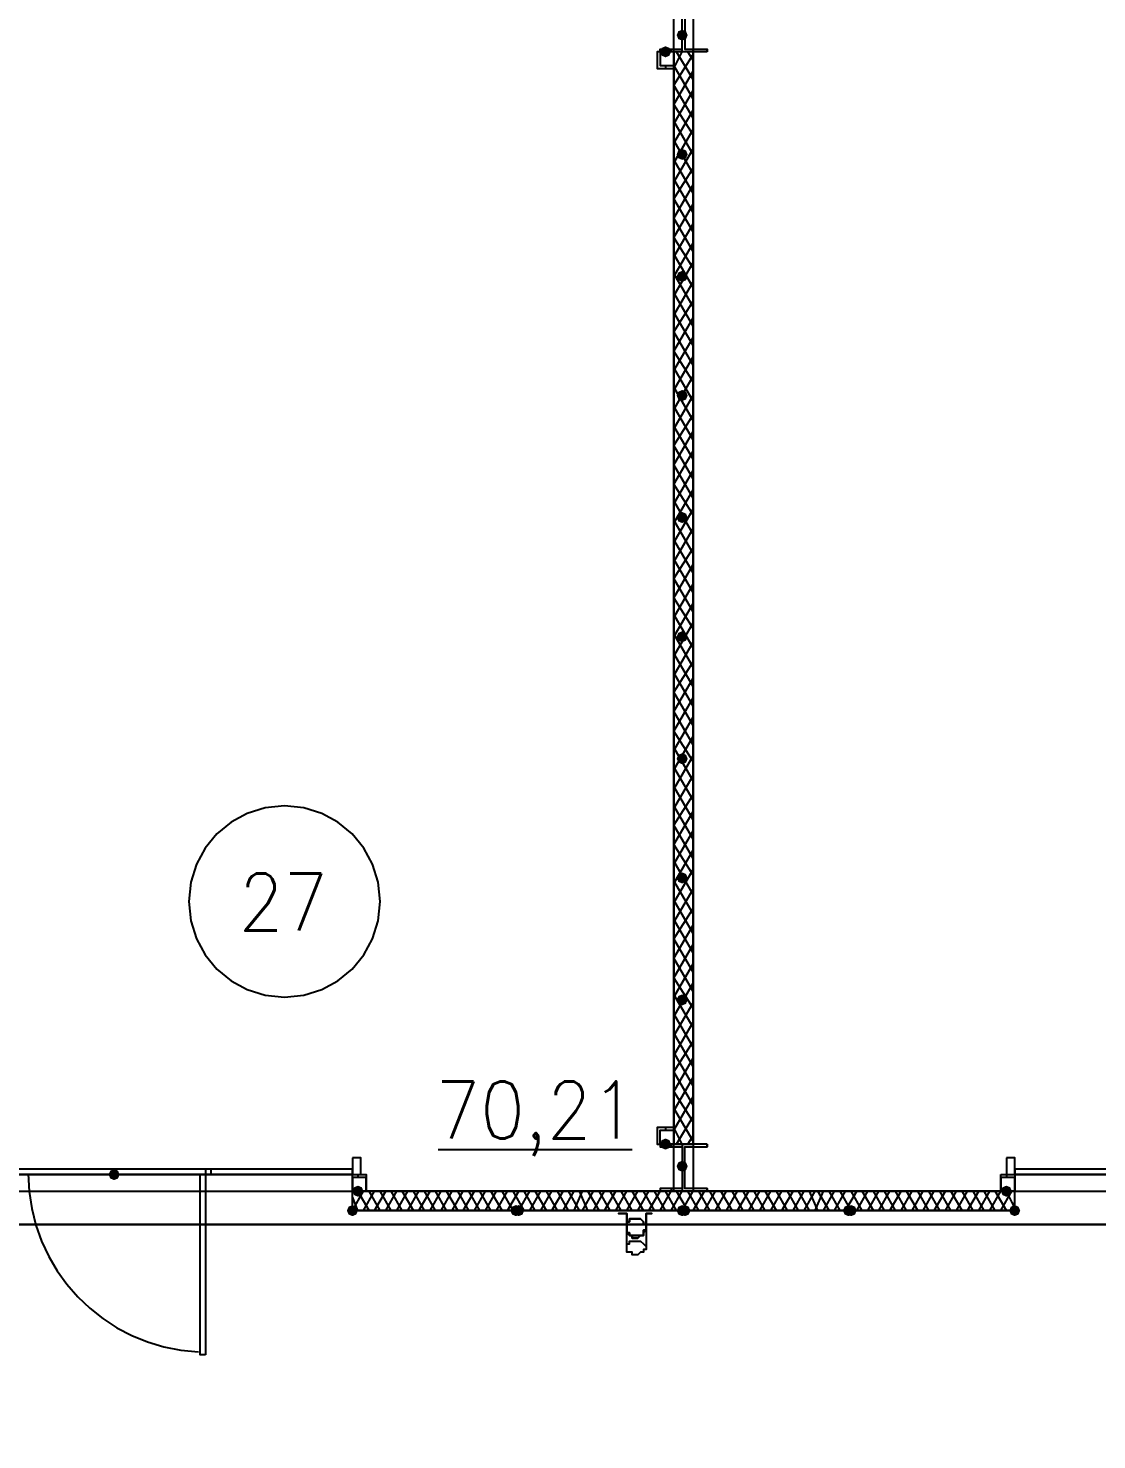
# Model space of a CAD drawing. Header units: millimetres. Extents: x 0 to 420, y 0 to 297.
# Drawn here: x 211.12 to 227.44, y 100.3 to 121.86 of the extents above; entities that cross this region are included whole.
import ezdxf

# ---------------------------------------------------------------- set-up
doc = ezdxf.new("R2010")
doc.units = ezdxf.units.MM
doc.layers.get('0').update_dxf_attribs({"linetype": 'CONTINUOUS'})
doc.styles.get("Standard").update_dxf_attribs({"font": 'STANDARD'})

msp = doc.modelspace()

# ---------------------------------------------------------------- hatches: boundary and pattern name
at = {"true_color": 0x000007}
for points in [[(221.191667, 121.750667), (221.166796, 121.690871), (221.107, 121.666), (221.047204, 121.690871), (221.022333, 121.750667), (221.047204, 121.810462), (221.107, 121.835333), (221.166796, 121.810463)], [(220.937667, 121.496667), (220.912796, 121.436871), (220.853, 121.412), (220.793204, 121.436871), (220.768333, 121.496667), (220.793204, 121.556462), (220.853, 121.581333), (220.912796, 121.556463)], [(221.191667, 119.930333), (221.166796, 119.870538), (221.107, 119.845667), (221.047204, 119.870538), (221.022333, 119.930333), (221.047204, 119.990129), (221.107, 120.015), (221.166796, 119.990129)], [(221.191667, 118.067667), (221.166796, 118.007871), (221.107, 117.983), (221.047204, 118.007871), (221.022333, 118.067667), (221.047204, 118.127462), (221.107, 118.152333), (221.166796, 118.127463)], [(221.191667, 116.247333), (221.166796, 116.187537), (221.107, 116.162667), (221.047204, 116.187537), (221.022333, 116.247333), (221.047204, 116.307129), (221.107, 116.332), (221.166796, 116.307129)], [(221.191667, 114.384667), (221.166796, 114.324871), (221.107, 114.3), (221.047204, 114.324871), (221.022333, 114.384667), (221.047204, 114.444462), (221.107, 114.469333), (221.166796, 114.444463)], [(221.191667, 112.564333), (221.166796, 112.504537), (221.107, 112.479667), (221.047204, 112.504537), (221.022333, 112.564333), (221.047204, 112.624129), (221.107, 112.649), (221.166796, 112.624129)], [(221.191667, 110.701667), (221.166796, 110.641871), (221.107, 110.617), (221.047204, 110.641871), (221.022333, 110.701667), (221.047204, 110.761462), (221.107, 110.786333), (221.166796, 110.761463)], [(221.191667, 108.881333), (221.166796, 108.821537), (221.107, 108.796667), (221.047204, 108.821537), (221.022333, 108.881333), (221.047204, 108.941129), (221.107, 108.966), (221.166796, 108.941129)], [(221.191667, 107.018667), (221.166796, 106.958871), (221.107, 106.934), (221.047204, 106.958871), (221.022333, 107.018667), (221.047204, 107.078462), (221.107, 107.103333), (221.166796, 107.078463)], [(220.937667, 104.817333), (220.912796, 104.757537), (220.853, 104.732667), (220.793204, 104.757537), (220.768333, 104.817333), (220.793204, 104.877129), (220.853, 104.902), (220.912796, 104.877129)], [(221.191667, 104.478667), (221.166796, 104.418871), (221.107, 104.394), (221.047204, 104.418871), (221.022333, 104.478667), (221.047204, 104.538462), (221.107, 104.563333), (221.166796, 104.538463)], [(212.513333, 104.351667), (212.488463, 104.291871), (212.428667, 104.267), (212.368871, 104.291871), (212.344, 104.351667), (212.368871, 104.411462), (212.428667, 104.436333), (212.488462, 104.411463)], [(212.513333, 104.351667), (212.488463, 104.291871), (212.428667, 104.267), (212.368871, 104.291871), (212.344, 104.351667), (212.368871, 104.411462), (212.428667, 104.436333), (212.488462, 104.411463)], [(216.238667, 104.097667), (216.213796, 104.037871), (216.154, 104.013), (216.094204, 104.037871), (216.069333, 104.097667), (216.094204, 104.157462), (216.154, 104.182333), (216.213796, 104.157463)], [(226.144667, 104.097667), (226.119796, 104.037871), (226.06, 104.013), (226.000204, 104.037871), (225.975333, 104.097667), (226.000204, 104.157462), (226.06, 104.182333), (226.119796, 104.157463)]]:
    msp.add_hatch(color=0, dxfattribs=at).paths.add_polyline_path(points, flags=0)
at = {"true_color": 0x0000fe}
for points in [[(216.154, 103.801333), (216.129129, 103.741537), (216.069333, 103.716667), (216.009538, 103.741537), (215.984667, 103.801333), (216.009537, 103.861129), (216.069333, 103.886), (216.129129, 103.861129)], [(218.651667, 103.801333), (218.626796, 103.741537), (218.567, 103.716667), (218.507204, 103.741537), (218.482333, 103.801333), (218.507204, 103.861129), (218.567, 103.886), (218.626796, 103.861129)], [(218.694, 103.801333), (218.669129, 103.741537), (218.609333, 103.716667), (218.549537, 103.741537), (218.524667, 103.801333), (218.549537, 103.861129), (218.609333, 103.886), (218.669129, 103.861129)], [(221.191667, 103.801333), (221.166796, 103.741537), (221.107, 103.716667), (221.047204, 103.741537), (221.022333, 103.801333), (221.047204, 103.861129), (221.107, 103.886), (221.166796, 103.861129)], [(221.191667, 103.801333), (221.166796, 103.741537), (221.107, 103.716667), (221.047204, 103.741537), (221.022333, 103.801333), (221.047204, 103.861129), (221.107, 103.886), (221.166796, 103.861129)], [(221.234, 103.801333), (221.209129, 103.741537), (221.149333, 103.716667), (221.089538, 103.741537), (221.064667, 103.801333), (221.089537, 103.861129), (221.149333, 103.886), (221.209129, 103.861129)], [(221.234, 103.801333), (221.209129, 103.741537), (221.149333, 103.716667), (221.089538, 103.741537), (221.064667, 103.801333), (221.089537, 103.861129), (221.149333, 103.886), (221.209129, 103.861129)], [(223.731667, 103.801333), (223.706796, 103.741537), (223.647, 103.716667), (223.587204, 103.741537), (223.562333, 103.801333), (223.587204, 103.861129), (223.647, 103.886), (223.706796, 103.861129)], [(223.774, 103.801333), (223.749129, 103.741537), (223.689333, 103.716667), (223.629538, 103.741537), (223.604667, 103.801333), (223.629537, 103.861129), (223.689333, 103.886), (223.749129, 103.861129)], [(226.271667, 103.801333), (226.246796, 103.741537), (226.187, 103.716667), (226.127204, 103.741537), (226.102333, 103.801333), (226.127204, 103.861129), (226.187, 103.886), (226.246796, 103.861129)]]:
    msp.add_hatch(color=0, dxfattribs=at).paths.add_polyline_path(points, flags=0)
at = {"true_color": 0x000007}
h = msp.add_hatch(color=0, dxfattribs=at)
h.paths.add_polyline_path([(216.069333, 103.801333), (221.107, 103.801333)], flags=0)
h.paths.add_polyline_path([(221.107, 103.801333), (216.069333, 103.801333)], flags=0)
h = msp.add_hatch(color=0, dxfattribs=at)
h.paths.add_polyline_path([(221.149333, 103.801333), (226.187, 103.801333)], flags=0)
h.paths.add_polyline_path([(226.187, 103.801333), (221.149333, 103.801333)], flags=0)

# ---------------------------------------------------------------- linework, layer by layer
at = {"color": 0, "true_color": 0x000007}
for points in [[(104.309333, 103.589667), (390.101667, 103.589667), (390.101667, 221.276333), (104.309333, 221.276333)], [(220.98, 104.097667), (220.98, 138.599333), (217.297, 138.599333), (204.089, 138.599333), (203.877333, 138.599333), (203.877333, 104.097667)], [(221.276333, 104.097667), (238.887, 104.097667), (238.887, 138.599333), (234.653667, 138.599333), (221.488, 138.599333), (221.276333, 138.599333)], [(221.488, 121.496667), (220.768333, 121.496667), (220.768333, 121.539), (221.107, 121.539), (221.107, 122.174), (220.768333, 122.174), (220.768333, 122.216333), (221.488, 122.216333), (221.488, 122.174), (221.149333, 122.174), (221.149333, 121.539), (221.488, 121.539)], [(220.98, 121.496667), (220.768333, 121.496667), (220.768333, 121.285), (220.98, 121.285), (220.98, 121.496667), (220.726, 121.496667), (220.726, 121.242667), (220.98, 121.242667)], [(220.98, 121.496667), (220.98, 104.817333), (221.276333, 104.817333), (221.276333, 121.496667)], [(220.98, 105.071333), (220.726, 105.071333), (220.726, 104.817333), (220.98, 104.817333)], [(220.98, 105.029), (220.98, 104.817333), (220.768333, 104.817333), (220.768333, 105.029)], [(221.488, 104.817333), (220.768333, 104.817333), (220.768333, 104.775), (221.107, 104.775), (221.107, 104.14), (220.768333, 104.14), (220.768333, 104.097667), (221.488, 104.097667), (221.488, 104.14), (221.149333, 104.14), (221.149333, 104.775), (221.488, 104.775)], [(216.069333, 104.605667), (216.069333, 104.351667), (216.196333, 104.351667), (216.196333, 104.605667)], [(226.06, 104.605667), (226.06, 104.351667), (226.187, 104.351667), (226.187, 104.605667)], [(208.788, 104.351667), (216.069333, 104.351667), (216.069333, 104.436333), (208.788, 104.436333)], [(213.825667, 101.6), (213.741, 101.6), (213.741, 104.351667), (213.825667, 104.351667)], [(213.825667, 104.351667), (213.910333, 104.351667), (213.910333, 104.436333), (213.825667, 104.436333)], [(216.069333, 104.351667), (216.281, 104.351667), (216.281, 104.097667), (216.069333, 104.097667)], [(225.975333, 104.351667), (226.187, 104.351667), (226.187, 104.097667), (225.975333, 104.097667)], [(226.187, 104.351667), (233.426, 104.351667), (233.426, 104.436333), (226.187, 104.436333)], [(216.069333, 104.309333), (216.069333, 104.097667), (216.281, 104.097667), (216.281, 104.309333)], [(225.975333, 104.309333), (225.975333, 104.097667), (226.187, 104.097667), (226.187, 104.309333)], [(216.069333, 103.801333), (221.107, 103.801333)], [(221.107, 103.801333), (216.069333, 103.801333)], [(216.069333, 103.801333), (221.107, 103.801333)], [(216.069333, 103.801333), (221.107, 103.801333)], [(220.641333, 103.759), (220.556667, 103.759), (220.556667, 103.547333), (220.556667, 103.505), (220.514333, 103.462667), (220.514333, 103.420333), (220.472, 103.420333), (220.429667, 103.378), (220.387333, 103.378), (220.345, 103.378), (220.345, 103.420333), (220.302667, 103.420333), (220.260333, 103.462667), (220.260333, 103.505), (220.260333, 103.547333), (220.260333, 103.759), (220.133333, 103.759), (220.260333, 103.759), (220.260333, 103.547333), (220.260333, 103.505), (220.260333, 103.462667), (220.302667, 103.462667), (220.302667, 103.420333), (220.345, 103.420333), (220.387333, 103.420333), (220.429667, 103.420333), (220.472, 103.420333), (220.514333, 103.420333), (220.514333, 103.462667), (220.514333, 103.505), (220.556667, 103.505), (220.556667, 103.547333), (220.556667, 103.759), (220.641333, 103.759), (220.556667, 103.759), (220.556667, 103.547333), (220.556667, 103.505), (220.514333, 103.462667), (220.514333, 103.420333), (220.472, 103.420333), (220.429667, 103.378), (220.387333, 103.378), (220.345, 103.378), (220.345, 103.420333), (220.302667, 103.420333), (220.260333, 103.462667), (220.260333, 103.505), (220.260333, 103.547333), (220.260333, 103.759), (220.133333, 103.759), (220.260333, 103.759), (220.260333, 103.547333), (220.260333, 103.505), (220.260333, 103.462667), (220.302667, 103.462667), (220.302667, 103.420333), (220.345, 103.420333), (220.387333, 103.420333), (220.429667, 103.420333), (220.472, 103.420333), (220.514333, 103.420333), (220.514333, 103.462667), (220.514333, 103.505), (220.556667, 103.505), (220.556667, 103.547333), (220.556667, 103.759), (220.641333, 103.759), (220.556667, 103.759), (220.556667, 103.547333), (220.556667, 103.505), (220.514333, 103.505), (220.514333, 103.462667), (220.514333, 103.420333), (220.472, 103.420333), (220.429667, 103.420333), (220.387333, 103.420333), (220.345, 103.420333), (220.302667, 103.420333), (220.302667, 103.462667), (220.260333, 103.462667), (220.260333, 103.505), (220.260333, 103.547333), (220.260333, 103.759), (220.133333, 103.759), (220.260333, 103.759), (220.260333, 103.547333), (220.260333, 103.505), (220.260333, 103.462667), (220.302667, 103.420333), (220.345, 103.420333), (220.345, 103.378), (220.387333, 103.378), (220.429667, 103.378), (220.472, 103.420333), (220.514333, 103.420333), (220.514333, 103.462667), (220.556667, 103.505), (220.556667, 103.547333), (220.556667, 103.759)], [(221.149333, 103.801333), (226.187, 103.801333)], [(226.187, 103.801333), (221.149333, 103.801333)], [(226.187, 103.801333), (221.149333, 103.801333)], [(226.187, 103.801333), (221.149333, 103.801333)], [(116.416667, 94.953667), (377.994333, 94.953667), (377.994333, 103.589667), (116.416667, 103.589667)], [(220.556667, 103.547333), (220.556667, 103.589667), (220.514333, 103.589667), (220.514333, 103.632), (220.472, 103.674333), (220.429667, 103.674333), (220.387333, 103.674333), (220.345, 103.674333), (220.302667, 103.674333), (220.302667, 103.632), (220.260333, 103.632), (220.260333, 103.589667), (220.260333, 103.547333), (220.260333, 103.505), (220.260333, 103.462667), (220.302667, 103.462667), (220.302667, 103.420333), (220.345, 103.420333), (220.387333, 103.420333), (220.429667, 103.420333), (220.472, 103.420333), (220.514333, 103.420333), (220.514333, 103.462667), (220.514333, 103.505), (220.556667, 103.505), (220.556667, 103.547333), (220.556667, 103.505), (220.514333, 103.505), (220.514333, 103.462667), (220.514333, 103.420333), (220.472, 103.420333), (220.429667, 103.420333), (220.387333, 103.420333), (220.345, 103.420333), (220.302667, 103.420333), (220.302667, 103.462667), (220.260333, 103.462667), (220.260333, 103.505), (220.260333, 103.547333), (220.260333, 103.589667), (220.260333, 103.632), (220.302667, 103.632), (220.302667, 103.674333), (220.345, 103.674333), (220.387333, 103.674333), (220.429667, 103.674333), (220.472, 103.674333), (220.514333, 103.632), (220.514333, 103.589667), (220.556667, 103.589667)], [(220.260333, 103.547333), (220.260333, 103.589667), (220.260333, 103.632), (220.302667, 103.632), (220.302667, 103.674333), (220.345, 103.674333), (220.387333, 103.674333), (220.429667, 103.674333), (220.472, 103.674333), (220.514333, 103.632), (220.514333, 103.589667), (220.556667, 103.589667), (220.556667, 103.547333), (220.556667, 103.505), (220.514333, 103.505), (220.514333, 103.462667), (220.514333, 103.420333), (220.472, 103.420333), (220.429667, 103.420333), (220.387333, 103.420333), (220.345, 103.420333), (220.302667, 103.420333), (220.302667, 103.462667), (220.260333, 103.462667), (220.260333, 103.505)], [(220.556667, 103.251), (220.556667, 103.208667), (220.514333, 103.208667), (220.514333, 103.166333), (220.472, 103.166333), (220.429667, 103.124), (220.387333, 103.124), (220.345, 103.124), (220.345, 103.166333), (220.302667, 103.166333), (220.260333, 103.166333), (220.260333, 103.208667), (220.260333, 103.251), (220.260333, 103.293333), (220.302667, 103.293333), (220.302667, 103.335667), (220.345, 103.335667), (220.387333, 103.335667), (220.429667, 103.335667), (220.472, 103.335667), (220.514333, 103.293333)]]:
    msp.add_lwpolyline(points, close=True, dxfattribs=at)
for points in [[(221.107, 121.496667), (221.107, 122.216333)], [(220.768333, 121.496667), (220.768333, 121.539)], [(220.937667, 121.496667), (220.937667, 121.539)], [(220.98, 121.242667), (221.107, 121.496667)], [(220.98, 120.988667), (221.276333, 121.454333)], [(221.276333, 121.073333), (221.022333, 121.496667)], [(221.276333, 121.369667), (221.191667, 121.496667)], [(221.276333, 121.496667), (221.276333, 121.539)], [(221.488, 121.496667), (221.488, 121.539)], [(220.853, 121.285), (220.853, 121.242667)], [(221.276333, 120.777), (220.98, 121.285)], [(220.98, 120.692333), (221.276333, 121.200333)], [(221.276333, 120.480667), (220.98, 120.988667)], [(220.98, 120.396), (221.276333, 120.904)], [(221.276333, 120.226667), (220.98, 120.692333)], [(220.98, 120.099667), (221.276333, 120.607667)], [(221.276333, 119.930333), (220.98, 120.438333)], [(220.98, 119.803333), (221.276333, 120.311333)], [(221.276333, 119.634), (220.98, 120.142)], [(220.98, 119.507), (221.276333, 120.015)], [(221.276333, 119.337667), (220.98, 119.845667)], [(220.98, 119.253), (221.276333, 119.718667)], [(221.276333, 119.041333), (220.98, 119.549333)], [(220.98, 118.956667), (221.276333, 119.464667)], [(221.276333, 118.745), (220.98, 119.253)], [(220.98, 118.660333), (221.276333, 119.168333)], [(221.276333, 118.448667), (220.98, 118.956667)], [(220.98, 118.364), (221.276333, 118.872)], [(221.276333, 118.194667), (220.98, 118.660333)], [(220.98, 118.067667), (221.276333, 118.575667)], [(221.276333, 117.898333), (220.98, 118.406333)], [(220.98, 117.771333), (221.276333, 118.279333)], [(221.276333, 117.602), (220.98, 118.11)], [(220.98, 117.475), (221.276333, 117.983)], [(221.276333, 117.305667), (220.98, 117.813667)], [(220.98, 117.221), (221.276333, 117.686667)], [(221.276333, 117.009333), (220.98, 117.517333)], [(220.98, 116.924667), (221.276333, 117.432667)], [(221.276333, 116.713), (220.98, 117.221)], [(220.98, 116.628333), (221.276333, 117.136333)], [(221.276333, 116.459), (220.98, 116.924667)], [(220.98, 116.332), (221.276333, 116.84)], [(221.276333, 116.162667), (220.98, 116.670667)], [(220.98, 116.035667), (221.276333, 116.543667)], [(221.276333, 115.866333), (220.98, 116.374333)], [(220.98, 115.739333), (221.276333, 116.247333)], [(221.276333, 115.57), (220.98, 116.078)], [(220.98, 115.485333), (221.276333, 115.951)], [(221.276333, 115.273667), (220.98, 115.781667)], [(220.98, 115.189), (221.276333, 115.697)], [(221.276333, 114.977333), (220.98, 115.485333)], [(220.98, 114.892667), (221.276333, 115.400667)], [(221.276333, 114.681), (220.98, 115.189)], [(220.98, 114.596333), (221.276333, 115.104333)], [(221.276333, 114.427), (220.98, 114.892667)], [(220.98, 114.3), (221.276333, 114.808)], [(221.276333, 114.130667), (220.98, 114.638667)], [(220.98, 114.003667), (221.276333, 114.511667)], [(221.276333, 113.834333), (220.98, 114.342333)], [(220.98, 113.707333), (221.276333, 114.215333)], [(221.276333, 113.538), (220.98, 114.046)], [(220.98, 113.453333), (221.276333, 113.919)], [(221.276333, 113.241667), (220.98, 113.749667)], [(220.98, 113.157), (221.276333, 113.665)], [(221.276333, 112.945333), (220.98, 113.453333)], [(220.98, 112.860667), (221.276333, 113.368667)], [(221.276333, 112.691333), (220.98, 113.157)], [(220.98, 112.564333), (221.276333, 113.072333)], [(221.276333, 112.395), (220.98, 112.903)], [(220.98, 112.268), (221.276333, 112.776)], [(221.276333, 112.098667), (220.98, 112.606667)], [(220.98, 111.971667), (221.276333, 112.479667)], [(221.276333, 111.802333), (220.98, 112.310333)], [(220.98, 111.717667), (221.276333, 112.183333)], [(221.276333, 111.506), (220.98, 112.014)], [(220.98, 111.421333), (221.276333, 111.929333)], [(221.276333, 111.209667), (220.98, 111.717667)], [(220.98, 111.125), (221.276333, 111.633)], [(221.276333, 110.913333), (220.98, 111.421333)], [(220.98, 110.828667), (221.276333, 111.336667)], [(221.276333, 110.659333), (220.98, 111.125)], [(220.98, 110.532333), (221.276333, 111.040333)], [(221.276333, 110.363), (220.98, 110.871)], [(220.98, 110.236), (221.276333, 110.744)], [(221.276333, 110.066667), (220.98, 110.574667)], [(220.98, 109.939667), (221.276333, 110.447667)], [(221.276333, 109.770333), (220.98, 110.278333)], [(220.98, 109.685667), (221.276333, 110.151333)], [(216.492667, 108.5215), (216.462995, 108.815844), (216.377894, 109.089996), (216.243238, 109.338083), (216.064899, 109.554232), (215.848749, 109.732572), (215.600662, 109.867228), (215.32651, 109.952328), (215.032167, 109.982), (214.737823, 109.952328), (214.463671, 109.867228), (214.215584, 109.732572), (213.999434, 109.554232), (213.821095, 109.338083), (213.686439, 109.089996), (213.601339, 108.815844), (213.571667, 108.5215)], [(221.276333, 109.474), (220.98, 109.982)], [(220.98, 109.389333), (221.276333, 109.897333)], [(221.276333, 109.177667), (220.98, 109.685667)], [(220.98, 109.093), (221.276333, 109.601)], [(221.276333, 108.923667), (220.98, 109.389333)], [(220.98, 108.796667), (221.276333, 109.304667)], [(221.276333, 108.627333), (220.98, 109.135333)], [(220.98, 108.500333), (221.276333, 109.008333)], [(221.276333, 108.331), (220.98, 108.839)], [(220.98, 108.204), (221.276333, 108.712)], [(213.571667, 108.5215), (213.601339, 108.227156), (213.686439, 107.953004), (213.821095, 107.704917), (213.999434, 107.488768), (214.215584, 107.310428), (214.463671, 107.175772), (214.737823, 107.090672), (215.032167, 107.061), (215.32651, 107.090672), (215.600662, 107.175772), (215.848749, 107.310428), (216.064899, 107.488768), (216.243238, 107.704917), (216.377894, 107.953004), (216.462995, 108.227156), (216.492667, 108.5215)], [(221.276333, 108.034667), (220.98, 108.542667)], [(220.98, 107.95), (221.276333, 108.415667)], [(221.276333, 107.738333), (220.98, 108.246333)], [(220.98, 107.653667), (221.276333, 108.161667)], [(221.276333, 107.442), (220.98, 107.95)], [(220.98, 107.357333), (221.276333, 107.865333)], [(221.276333, 107.145667), (220.98, 107.653667)], [(220.98, 107.061), (221.276333, 107.569)], [(221.276333, 106.891667), (220.98, 107.357333)], [(220.98, 106.764667), (221.276333, 107.272667)], [(221.276333, 106.595333), (220.98, 107.103333)], [(220.98, 106.468333), (221.276333, 106.976333)], [(221.276333, 106.299), (220.98, 106.807)], [(220.98, 106.172), (221.276333, 106.68)], [(221.276333, 106.002667), (220.98, 106.510667)], [(220.98, 105.918), (221.276333, 106.383667)], [(221.276333, 105.706333), (220.98, 106.214333)], [(220.98, 105.621667), (221.276333, 106.129667)], [(221.276333, 105.41), (220.98, 105.918)], [(220.98, 105.325333), (221.276333, 105.833333)], [(221.276333, 105.156), (220.98, 105.621667)], [(220.98, 105.029), (221.276333, 105.537)], [(221.276333, 104.859667), (220.98, 105.367667)], [(221.022333, 104.817333), (221.276333, 105.240667)], [(220.853, 105.071333), (220.853, 105.029)], [(221.107, 104.817333), (220.98, 105.071333)], [(220.768333, 104.817333), (220.768333, 104.775)], [(220.937667, 104.817333), (220.937667, 104.775)], [(221.107, 104.817333), (221.107, 104.097667)], [(221.191667, 104.817333), (221.276333, 104.944333)], [(221.276333, 104.817333), (221.276333, 104.775)], [(221.488, 104.817333), (221.488, 104.775)], [(217.381667, 104.732667), (220.345, 104.732667)], [(212.428667, 104.351667), (208.788, 104.351667), (208.788, 104.224667)], [(211.116355, 104.362623), (211.130511, 104.093229), (211.170139, 103.831184), (211.234021, 103.577758), (211.320942, 103.334221), (211.429685, 103.101843), (211.559034, 102.881894), (211.707774, 102.675643), (211.874687, 102.484361), (212.058559, 102.309318), (212.258173, 102.151784), (212.472312, 102.013028), (212.699761, 101.89432), (212.939303, 101.796931), (213.189723, 101.72213), (213.449804, 101.671187), (213.71833, 101.645373)], [(216.069333, 104.224667), (216.069333, 104.351667), (212.428667, 104.351667)], [(216.154, 104.351667), (216.154, 104.309333)], [(226.06, 104.351667), (226.06, 104.309333)], [(229.827667, 104.351667), (226.187, 104.351667), (226.187, 104.224667)], [(208.788, 104.224667), (208.788, 104.097667), (212.428667, 104.097667)], [(212.428667, 104.097667), (216.069333, 104.097667), (216.069333, 104.224667)], [(220.768333, 104.14), (220.768333, 104.097667)], [(220.937667, 104.14), (220.937667, 104.097667)], [(221.276333, 104.14), (221.276333, 104.097667)], [(221.488, 104.14), (221.488, 104.097667)], [(226.187, 104.224667), (226.187, 104.097667), (229.827667, 104.097667)], [(216.069333, 104.013), (216.069333, 104.097667)], [(216.069333, 103.801333), (216.238667, 104.097667)], [(216.069333, 103.801333), (216.069333, 104.097667)], [(216.069333, 103.801333), (216.069333, 104.097667)], [(216.154, 103.801333), (216.069333, 104.013)], [(216.323333, 103.801333), (216.154, 104.097667)], [(226.06, 104.097667), (216.196333, 104.097667)], [(216.238667, 103.801333), (216.408, 104.097667)], [(216.492667, 103.801333), (216.323333, 104.097667)], [(216.408, 103.801333), (216.577333, 104.097667)], [(216.662, 103.801333), (216.492667, 104.097667)], [(216.577333, 103.801333), (216.746667, 104.097667)], [(216.831333, 103.801333), (216.662, 104.097667)], [(216.746667, 103.801333), (216.916, 104.097667)], [(217.000667, 103.801333), (216.831333, 104.097667)], [(216.916, 103.801333), (217.085333, 104.097667)], [(217.17, 103.801333), (217.000667, 104.097667)], [(217.085333, 103.801333), (217.254667, 104.097667)], [(217.339333, 103.801333), (217.17, 104.097667)], [(217.254667, 103.801333), (217.424, 104.097667)], [(217.508667, 103.801333), (217.339333, 104.097667)], [(217.424, 103.801333), (217.593333, 104.097667)], [(217.678, 103.801333), (217.508667, 104.097667)], [(217.593333, 103.801333), (217.762667, 104.097667)], [(217.847333, 103.801333), (217.678, 104.097667)], [(217.762667, 103.801333), (217.932, 104.097667)], [(218.016667, 103.801333), (217.847333, 104.097667)], [(217.932, 103.801333), (218.101333, 104.097667)], [(218.186, 103.801333), (218.016667, 104.097667)], [(218.101333, 103.801333), (218.270667, 104.097667)], [(218.355333, 103.801333), (218.186, 104.097667)], [(218.270667, 103.801333), (218.44, 104.097667)], [(218.524667, 103.801333), (218.355333, 104.097667)], [(218.44, 103.801333), (218.609333, 104.097667)], [(218.694, 103.801333), (218.524667, 104.097667)], [(218.609333, 103.801333), (218.778667, 104.097667)], [(218.863333, 103.801333), (218.694, 104.097667)], [(218.778667, 103.801333), (218.948, 104.097667)], [(219.032667, 103.801333), (218.863333, 104.097667)], [(218.948, 103.801333), (219.117333, 104.097667)], [(219.202, 103.801333), (219.032667, 104.097667)], [(219.117333, 103.801333), (219.286667, 104.097667)], [(219.371333, 103.801333), (219.202, 104.097667)], [(219.286667, 103.801333), (219.456, 104.097667)], [(219.540667, 103.801333), (219.371333, 104.097667)], [(219.456, 103.801333), (219.583, 104.097667)], [(219.667667, 103.801333), (219.540667, 104.097667)], [(219.583, 103.801333), (219.752333, 104.097667)], [(219.837, 103.801333), (219.667667, 104.097667)], [(219.752333, 103.801333), (219.921667, 104.097667)], [(220.006333, 103.801333), (219.837, 104.097667)], [(219.921667, 103.801333), (220.091, 104.097667)], [(220.175667, 103.801333), (220.006333, 104.097667)], [(220.091, 103.801333), (220.260333, 104.097667)], [(220.345, 103.801333), (220.175667, 104.097667)], [(220.260333, 103.801333), (220.429667, 104.097667)], [(220.514333, 103.801333), (220.345, 104.097667)], [(220.429667, 103.801333), (220.599, 104.097667)], [(220.683667, 103.801333), (220.514333, 104.097667)], [(220.599, 103.801333), (220.768333, 104.097667)], [(220.853, 103.801333), (220.683667, 104.097667)], [(220.768333, 103.801333), (220.937667, 104.097667)], [(221.022333, 103.801333), (220.853, 104.097667)], [(220.937667, 103.801333), (221.107, 104.097667)], [(221.191667, 103.801333), (221.022333, 104.097667)], [(221.107, 103.801333), (221.276333, 104.097667)], [(221.361, 103.801333), (221.191667, 104.097667)], [(221.276333, 103.801333), (221.445667, 104.097667)], [(221.530333, 103.801333), (221.361, 104.097667)], [(221.445667, 103.801333), (221.615, 104.097667)], [(221.699667, 103.801333), (221.530333, 104.097667)], [(221.615, 103.801333), (221.784333, 104.097667)], [(221.869, 103.801333), (221.699667, 104.097667)], [(221.784333, 103.801333), (221.953667, 104.097667)], [(222.038333, 103.801333), (221.869, 104.097667)], [(221.953667, 103.801333), (222.123, 104.097667)], [(222.207667, 103.801333), (222.038333, 104.097667)], [(222.123, 103.801333), (222.292333, 104.097667)], [(222.377, 103.801333), (222.207667, 104.097667)], [(222.292333, 103.801333), (222.461667, 104.097667)], [(222.546333, 103.801333), (222.377, 104.097667)], [(222.461667, 103.801333), (222.631, 104.097667)], [(222.715667, 103.801333), (222.546333, 104.097667)], [(222.631, 103.801333), (222.800333, 104.097667)], [(222.885, 103.801333), (222.715667, 104.097667)], [(222.800333, 103.801333), (222.969667, 104.097667)], [(223.054333, 103.801333), (222.885, 104.097667)], [(222.969667, 103.801333), (223.139, 104.097667)], [(223.181333, 103.801333), (223.054333, 104.097667)], [(223.139, 103.801333), (223.266, 104.097667)], [(223.350667, 103.801333), (223.181333, 104.097667)], [(223.266, 103.801333), (223.435333, 104.097667)], [(223.52, 103.801333), (223.350667, 104.097667)], [(223.435333, 103.801333), (223.604667, 104.097667)], [(223.689333, 103.801333), (223.52, 104.097667)], [(223.604667, 103.801333), (223.774, 104.097667)], [(223.858667, 103.801333), (223.689333, 104.097667)], [(223.774, 103.801333), (223.943333, 104.097667)], [(224.028, 103.801333), (223.858667, 104.097667)], [(223.943333, 103.801333), (224.112667, 104.097667)], [(224.197333, 103.801333), (224.028, 104.097667)], [(224.112667, 103.801333), (224.282, 104.097667)], [(224.366667, 103.801333), (224.197333, 104.097667)], [(224.282, 103.801333), (224.451333, 104.097667)], [(224.536, 103.801333), (224.366667, 104.097667)], [(224.451333, 103.801333), (224.620667, 104.097667)], [(224.705333, 103.801333), (224.536, 104.097667)], [(224.620667, 103.801333), (224.79, 104.097667)], [(224.874667, 103.801333), (224.705333, 104.097667)], [(224.79, 103.801333), (224.959333, 104.097667)], [(225.044, 103.801333), (224.874667, 104.097667)], [(224.959333, 103.801333), (225.128667, 104.097667)], [(225.213333, 103.801333), (225.044, 104.097667)], [(225.128667, 103.801333), (225.298, 104.097667)], [(225.382667, 103.801333), (225.213333, 104.097667)], [(225.298, 103.801333), (225.467333, 104.097667)], [(225.552, 103.801333), (225.382667, 104.097667)], [(225.467333, 103.801333), (225.636667, 104.097667)], [(225.721333, 103.801333), (225.552, 104.097667)], [(225.636667, 103.801333), (225.806, 104.097667)], [(225.890667, 103.801333), (225.721333, 104.097667)], [(225.806, 103.801333), (225.975333, 104.097667)], [(226.06, 103.801333), (225.890667, 104.097667)], [(225.975333, 103.801333), (226.144667, 104.097667)], [(226.187, 103.843667), (226.06, 104.097667)], [(226.144667, 103.801333), (226.187, 103.928333)], [(226.187, 103.801333), (226.187, 104.097667)], [(226.187, 103.801333), (226.187, 104.097667)], [(216.069333, 103.801333), (221.107, 103.801333), (216.069333, 103.801333), (221.107, 103.801333)], [(216.069333, 103.801333), (226.187, 103.801333)], [(226.187, 103.801333), (221.149333, 103.801333), (226.187, 103.801333), (221.149333, 103.801333)], [(220.260333, 103.251), (220.260333, 103.547333)], [(220.556667, 103.547333), (220.556667, 103.251)]]:
    msp.add_lwpolyline(points, dxfattribs=at)

# ---------------------------------------------------------------- texts
at = {"color": 0, "true_color": 0x000007, "char_height": 0.872032, "attachment_point": 1}
for s, insert, width in [('27', (214.33367, 108.949036), 1.06581688), ('70,21', (217.339326, 105.774036), 2.56764984)]:
    msp.add_mtext(s, dxfattribs=dict(at, insert=insert, width=width))

doc.saveas('drawing.dxf')
